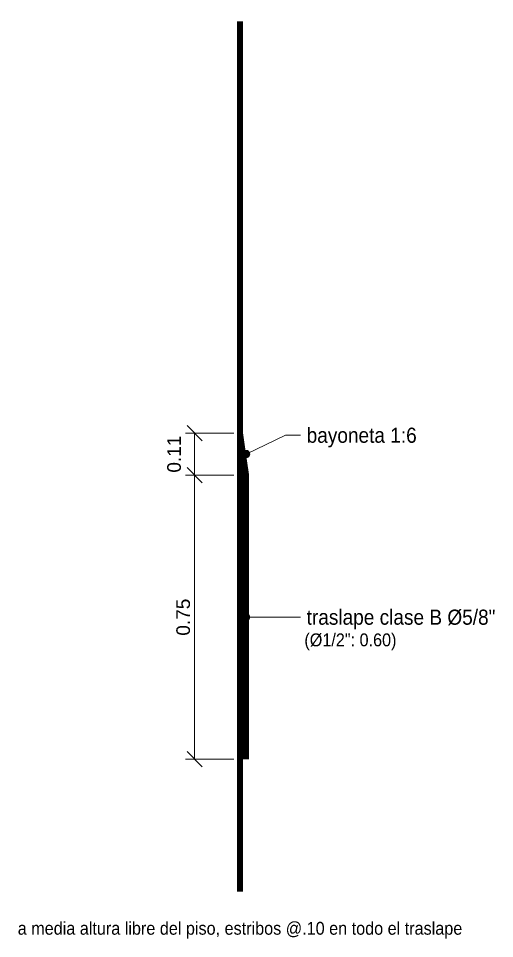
# Model space of a CAD drawing. Header units: metres. Extents: x 200 to 604, y -2 to 12.
# Drawn here: x 499.415 to 500.672, y -0.124 to 2.308 of the extents above; entities that cross this region are included whole.
import ezdxf
from ezdxf.enums import TextEntityAlignment as Align

# ---------------------------------------------------------------- set-up
doc = ezdxf.new("R2010")
doc.units = ezdxf.units.M
for name, color, linetype, lineweight in [('E-ACERO', 1, 'Continuous', 35), ('E-ACERO-TXT', 7, 'Continuous', 18), ('E-COTA', 7, 'Continuous', 13), ('E-TEXTO', 7, 'Continuous', 18)]:
    doc.layers.add(name, color=color, linetype=linetype, lineweight=lineweight)
doc.styles.add('ARIAL', font='arial.ttf')
doc.dimstyles.new('COTA20', dxfattribs={"dimtxt": 0.036, "dimasz": 0.024, "dimexe": 0.024, "dimexo": 0.016, "dimgap": 0.012, "dimtad": 1, "dimzin": 0, "dimdsep": 46, "dimtxsty": 'ARIAL', "dimtsz": 0.02, "dimcen": 2.5, "dimclrd": 7, "dimclre": 7, "dimclrt": 7, "dimazin": 3, "dimtfac": 1, "dimtmove": 2, "dimatfit": 3, "dimlwd": 13, "dimlwe": 13})

msp = doc.modelspace()

# ---------------------------------------------------------------- hatches: boundary and pattern name
at = {"layer": 'E-ACERO-TXT'}
h = msp.add_hatch(color=256, dxfattribs=at)
edge = h.paths.add_edge_path()
edge.add_arc((500.0159, 1.1562), 0.01, 0, 360)
h = msp.add_hatch(color=256, dxfattribs=at)
edge = h.paths.add_edge_path()
edge.add_arc((500.0159, 0.7253), 0.01, 0, 360)

# ---------------------------------------------------------------- linework, layer by layer
at = {"layer": 'E-ACERO', "const_width": 0.0159}
for points in [[(500.0159, 0.35), (500.0159, 1.1007), (500, 1.2118), (500, 2.3)], [(500, 0), (500, 1.9)]]:
    msp.add_lwpolyline(points, dxfattribs=at)
at = {"layer": 'E-ACERO-TXT'}
for points in [[(500.0159, 1.1562), (500.12, 1.2062), (500.16, 1.2062)], [(500.0159, 0.7253), (500.12, 0.7253), (500.16, 0.7253)]]:
    msp.add_lwpolyline(points, dxfattribs=at)
for centre in [(500.0159, 1.1562), (500.0159, 0.7253)]:
    msp.add_circle(centre, 0.01, dxfattribs=at)

# ---------------------------------------------------------------- texts
at = {"layer": 'E-ACERO-TXT', "style": 'ARIAL', "width": 0.9}
for s, height, p in [('bayoneta 1:6', 0.04, (500.176, 1.2062)), ('traslape clase B Ø5/8"', 0.04, (500.176, 0.7253)), ('(Ø1/2": 0.60)', 0.034, (500.17, 0.6653))]:
    msp.add_text(s, height=height, dxfattribs=at).set_placement(p, align=Align.MIDDLE_LEFT)
at = {"layer": 'E-TEXTO', "style": 'ARIAL', "width": 0.9}
msp.add_text('a media altura libre del piso, estribos @.10 en todo el traslape', height=0.034, dxfattribs=at).set_placement((500, -0.08), align=Align.TOP_CENTER)

# ---------------------------------------------------------------- dimensions: what is measured, and where the dimension line sits
at = {"layer": 'E-COTA'}
for base, p1, p2, text in [((499.88, 1.1007), (500, 1.1007), (500, 1.2118), '0.11'), ((499.88, 0.35), (500, 0.35), (500, 1.1007), '0.75')]:
    msp.add_linear_dim(base=base, p1=p1, p2=p2, angle=90, text=text, dimstyle='COTA20', override={"dimdec": 2}, dxfattribs=at).render()

doc.saveas('drawing.dxf')
